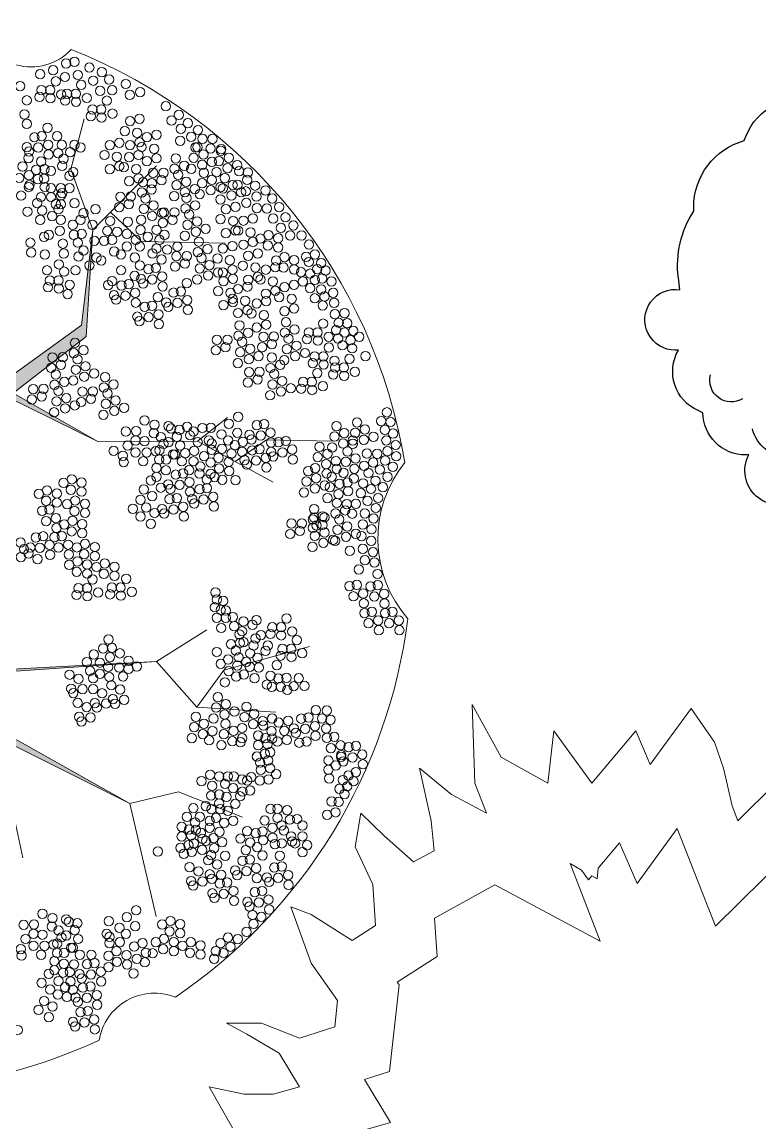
# Model space of a CAD drawing. Header units: millimetres. Extents: x 38613 to 88834, y 14193 to 29607.
# Drawn here: x 40602 to 41826, y 26798 to 28623 of the extents above; entities that cross this region are included whole.
import ezdxf

# ---------------------------------------------------------------- set-up
doc = ezdxf.new("R2010")
doc.units = ezdxf.units.MM
doc.layers.add('zelen', color=69, linetype='Continuous')

# ---------------------------------------------------------------- blocks, each defined once
blk = doc.blocks.new('Z_12')
for p, q in [((198.6, 164.5), (101.4, 220.7)), ((166.2, 184.3), (96.8, 174.4)), ((131.5, 181), (110.7, 147.9)), ((-125.4, -86.9), (-113.9, -50.5)), ((-111.5, -113.4), (-139.3, -70.4)), ((154.7, -113.4), (189.4, -80.3)), ((163.9, -149.8), (145.4, -93.5)), ((159.3, -136.5), (126.9, -123.3))]:
    blk.add_line(p, q)
blk.add_lwpolyline([(-12.9, 409.3), (-23.4, 411.8, 0.233912), (-138.6, 384.6, 0.503334), (-197, 337.9), (-202, 341.2, 0.669178), (-275.6, 291.1), (-283.3, 287.8, 0.501791), (-301, 210.9), (-311.2, 210.9, 0.669753), (-344.2, 130.8), (-349.3, 127.4, 0.506877), (-354.3, 27.2), (-362, 13.9, 0.50807), (-329, -59.6), (-331.5, -63, 0.604429), (-290.9, -149.8), (-293.4, -159.8, 0.721665), (-204.6, -216.6), (-204.6, -226.6, 0.571157), (-131, -270.1), (-131, -273.4, 0.58413), (-42.1, -323.5), (-37, -326.8, 0.29945), (95, -326.8), (97.5, -330.2, 0.881287), (201.6, -270.1), (206.7, -273.4, 0.773911), (287.9, -199.9), (293, -199.9, 0.41034), (364.1, -129.8), (371.7, -126.4, 0.446165), (404.7, -26.2), (409.8, -26.2, 1.078884), (402.1, 74), (404.7, 94, 0.178022), (379.3, 204.3), (379.3, 210.9, 0.336876), (295.5, 321.2), (293, 327.8, 0.401413), (173.7, 384.6), (168.6, 391.3, 0.392042), (92.4, 404.7), (87.4, 411.4, 0.518997), (-4, 408)], format="xyb", close=True)
for centre, radius, start, end in [((-3.4, 279.8), 119.8, 307.2011, 352.3009), ((133.8, 269.3), 19.3, 196.6364, 343.3636), ((193.3, 244.4), 45.3, 154.7784, 305.3166), ((285.8, 147), 89.8, 137.6158, 203.209), ((65.5, 140.3), 44.2, 329.9007, 85.4842), ((147.7, 28), 100.3, 56.3805, 116.0143), ((0, 0), 31.5, 206.6201, 310.304), ((-166.3, -52.2), 28.8, 239.3789, 31.1177), ((-116, -19.2), 31.4, 215.1672, 317.0471), ((-63.7, -47.8), 30.2, 166.1806, 284.8346), ((122.5, -68.1), 29.6, 255.9127, 21.7324), ((170.9, -52.3), 21.4, 193.1088, 346.8912), ((212.3, -76.7), 28.4, 136.4013, 289.6309), ((316.7, -76.1), 35.9, 238.8912, 14.5226), ((-227, -104), 55.9, 151.0951, 264.9167), ((-179.1, -113.4), 36.4, 326.9926, 92.917), ((-260.8, -20.2), 212.5, 329.9502, 344.4972), ((33.6, -46.5), 50.3, 227.4798, 327.3238), ((-10.7, -82), 36.3, 210.0333, 316.9232), ((82.3, -126.8), 44.6, 305.7896, 42.2257), ((231.6, -141.5), 39.3, 104.3993, 213.1112), ((-110.6, -152.8), 42.7, 37.7844, 152.7504), ((-35.8, -151.2), 22.6, 184.6947, 318.1365), ((153.5, -232.1), 82.5, 56.8511, 123.1489), ((217.4, -139.4), 66.8, 273.7672, 345.2386), ((-145.4, -180.4), 32.7, 160.7898, 297.9907), ((23.1, -156.8), 43.1, 192.6971, 322.8693), ((-83.3, -216.1), 47.2, 171.6823, 330.9212), ((117.6, -176.4), 60.6, 229.5022, 327.1741), ((66.4, -222.3), 67, 223.9191, 330.2475), ((2.7, -241.5), 62.2, 220.7316, 293.3103)]:
    blk.add_arc(centre, radius, start, end)
blk = doc.blocks.new('7897')
at = {"layer": 'zelen', "linetype": 'Continuous', "lineweight": 13}
blk.add_hatch(color=256, dxfattribs=at).paths.add_polyline_path([(34.8, 6.7), (34.8, -188.9), (83.1, -253.2), (61.7, -478.2), (106.1, -230.2), (237.4, -279.6), (107.2, -223.7), (64.3, -178.2), (77.7, 60.3), (136.7, 97.8), (340.4, 170.1), (514.7, 397.9), (316.3, 188.9), (32.2, 95.1), (-45.6, 97.8), (-118.4, 225.8), (-39.3, 412.6), (-123.3, 234.4), (-262.7, 341.6), (-388.7, 432.7), (-407.4, 590.8), (-396.7, 413.9), (-275.5, 320.2), (-415.6, 239.8), (-266.7, 313.5), (-136.7, 213), (-64.3, 57.6), (-67, 28.1), (-262.7, -138), (-273.4, -250.5), (-469.1, -360.3), (-254.7, -253.2), (-241.2, -151.4), (-34.8, -6.7)])
at = {"layer": 'zelen', "lineweight": 13}
blk.add_hatch(color=256, dxfattribs=at).paths.add_polyline_path([(-262.7, -138), (-513.2, -125.1), (-263.1, -141.7)])
for p, q in [((-371, 691.1), (-393.3, 774.7)), ((-407.4, 590.8), (-513.2, 696.7)), ((-407.4, 590.8), (-371, 691.1)), ((-436.6, 620), (-488.1, 571.3)), ((-407.4, 590.8), (-396.7, 413.9)), ((-388.7, 432.7), (-407.4, 590.8)), ((-488.1, 571.3), (-627.4, 568.6)), ((-262.7, 341.6), (-388.7, 432.7)), ((-396.7, 413.9), (-275.5, 320.2)), ((-415.6, 239.8), (-275.5, 320.2)), ((-266.7, 313.5), (-415.6, 239.8)), ((-695.4, 242.5), (-806.2, 240.6)), ((-581, 240.6), (-706.5, 172.4)), ((-643.7, 206.5), (-695.4, 242.5)), ((-415.6, 239.8), (-581, 240.6)), ((-513.2, -125.1), (-596.8, -72.2)), ((-624.6, -139), (-766.8, -100)), ((-513.2, -125.1), (-580.1, -200.3)), ((-513.2, -125.1), (-263.1, -141.7)), ((-262.7, -138), (-513.2, -125.1)), ((-580.1, -200.3), (-624.6, -139)), ((-580.1, -200.3), (-711.1, -208.7)), ((-273.4, -250.5), (-469.1, -360.3)), ((-469.1, -360.3), (-254.7, -253.2)), ((-549.7, -341.1), (-655.5, -382.9)), ((-469.1, -360.3), (-549.7, -341.1)), ((-469.1, -360.3), (-512.8, -547.6)), ((-276.7, -380.4), (-291.8, -450.1))]:
    blk.add_line(p, q, dxfattribs=at)
at = {"layer": 'zelen', "color": 22, "lineweight": 5}
blk.add_line((-581, 240.6), (-630.8, 279.4), dxfattribs=at)
at = {"layer": 'zelen', "lineweight": 5}
for centre in [(-377.2, 869.1), (-422.4, 852.3), (-401.8, 859.7), (-363.2, 866.6), (-341.7, 855.3), (-462.2, 832.5), (-434.6, 840), (-408.3, 838), (-382.9, 847.4), (-361.4, 844.1), (-346.1, 836.9), (-485.9, 819.1), (-468.8, 814.4), (-439.4, 822.1), (-419.7, 821), (-388.4, 831), (-379.2, 816.4), (-364.8, 816.4), (-355.3, 815.2), (-336.9, 822.3), (-322.4, 822.3), (-430.8, 804.9), (-397.6, 809.3), (-379.7, 802.9), (-361.7, 805.1), (-337.3, 808.9), (-440, 783.3), (-421.6, 790.4), (-407.2, 790.4), (-404.1, 779.1), (-422, 776.9), (-632.9, 710.2), (-619.7, 721.8), (-616.7, 704.6), (-590.9, 715.6), (-574.7, 710), (-545, 709.1), (-647, 698.1), (-630.9, 693), (-612.7, 686.4), (-605, 703.4), (-588.9, 698.4), (-570.7, 691.8), (-559.1, 697), (-542.9, 692), (-626.2, 676.6), (-604.9, 673.6), (-591.7, 685.2), (-588.7, 668), (-562.4, 670.3), (-549.2, 681.9), (-524.7, 685.4), (-521.6, 672.9), (-507.5, 685), (-505.4, 667.9), (-490.7, 669.7), (-639.4, 665), (-623.2, 659.4), (-619, 661.5), (-602.9, 656.4), (-584.7, 649.9), (-576.5, 658.2), (-560.3, 653.2), (-546.2, 664.8), (-504.9, 657.6), (-488.7, 652.6), (-637.3, 647.8), (-619.1, 641.2), (-563, 643.5), (-542.2, 646.6), (-495, 642.5), (-470.5, 646), (-453.2, 645.6), (-451.2, 628.5), (-775.8, 549.9), (-761.4, 546.1), (-634.9, 540.3), (-793.2, 523.1), (-786.3, 535.6), (-779.5, 525.6), (-765.8, 537.4), (-638.9, 524.7), (-600.9, 532.2), (-584.7, 526.7), (-803.1, 505.1), (-787.6, 510.1), (-775.8, 507.6), (-767.7, 518.1), (-752.7, 520.6), (-623.1, 520), (-615.1, 520.1), (-598.9, 515.1), (-580.7, 508.5), (-767.7, 493.9), (-563.3, 502.5), (-553.7, 488.5), (-824.8, 452.7), (-829.2, 435.9), (-815.1, 436.8), (-727.8, 437.5), (-849.2, 413.5), (-839.4, 423.1), (-824.8, 420.5), (-810.7, 424.5), (-741.9, 425.4), (-725.8, 420.3), (-707.6, 413.8), (-690.3, 413.4), (-664.9, 420.1), (-648.8, 415.1), (-834.9, 407.7), (-814.2, 410.8), (-745.2, 398.7), (-732, 410.3), (-704.4, 401.3), (-688.3, 396.2), (-655.1, 405.1), (-630.6, 408.5), (-627.4, 396), (-613.3, 408.2), (-378, 403.3), (-743.2, 381.5), (-729, 393.1), (-704.2, 378.9), (-682.3, 381.3), (-668.2, 393.4), (-666.2, 376.3), (-652, 387.9), (-611.3, 391), (-392.2, 391.2), (-382.3, 376.1), (-376, 386.1), (-357.8, 379.6), (-340.5, 379.2), (-725, 374.9), (-718.3, 366.8), (-702.1, 361.7), (-648, 369.7), (-395.4, 364.5), (-379.2, 358.9), (-354.7, 367.1), (-338.5, 362.1), (-721.6, 340.1), (-708.4, 351.7), (-684, 355.2), (-680.8, 342.7), (-666.7, 354.8), (-427.8, 346.6), (-409.6, 352.4), (-393.4, 347.3), (-375.2, 340.8), (-346.2, 350.8), (-735.7, 328), (-719.5, 322.9), (-705.4, 334.5), (-664.6, 337.6), (-442, 334.5), (-425.8, 329.4), (-407.6, 322.9), (-390.3, 322.5), (-360.3, 338.6), (-350.4, 323.6), (-344.1, 333.6), (-326, 327), (-308.7, 326.7), (-701.4, 316.4), (-445.2, 307.8), (-432.1, 319.4), (-404.5, 310.4), (-388.3, 305.3), (-363.6, 311.9), (-347.4, 306.4), (-322.8, 314.5), (-306.6, 309.5), (-459.4, 295.7), (-443.2, 290.6), (-429, 302.2), (-377.7, 299.8), (-361.5, 294.8), (-343.4, 288.2), (-425, 284), (-811.3, 265.3), (-808.3, 248.1), (-804.2, 230), (-783.3, 231.1), (-796.5, 219.5), (-780.3, 214), (-810.6, 207.4), (-794.4, 202.4), (-776.3, 195.8), (-764.7, 190.8), (-775.8, 162), (-761.6, 173.6), (-757.6, 155.4), (-811.9, 137.9), (-809.9, 120.7), (-774.3, 127.8), (-791.7, 114.1), (-788.4, 115.6), (-774.4, 113.8), (-772.3, 110.6), (-754.1, 104), (-736.8, 103.7), (-813.1, 93.5), (-791.7, 88.9), (-788.5, 101.6), (-778.5, 100.6), (-772.4, 96.6), (-750.9, 91.5), (-734.8, 86.5), (-809.1, 75.3), (-805.8, 76.8), (-789.7, 71.8), (-775.5, 83.4), (-771.5, 65.2), (-614.9, -184.1), (-662.1, -199.8), (-642.2, -207.8), (-628, -195.7), (-611.9, -201.3), (-689.3, -223.5), (-675.2, -211.4), (-659, -217), (-626, -212.9), (-607.8, -219.4), (-578.5, -216.5), (-673.2, -228.6), (-655, -235.1), (-640.8, -239.9), (-627.7, -228.3), (-605.8, -240.2), (-591.7, -228.1), (-575.5, -233.7), (-655, -252), (-652.2, -258.7), (-638.8, -257.1), (-624.6, -245.4), (-589.7, -245.3), (-571.5, -251.8), (-620.6, -263.6), (-686.9, -548.2), (-672.4, -545.1), (-674.1, -559.9), (-662.4, -573), (-647.8, -585), (-631.6, -582.4), (-635.6, -597.6), (-624.2, -608.1), (-619.3, -591.9), (-611.3, -604.8), (-608.7, -617.7), (-369.4, -639.5), (-370.6, -655.5), (-374.4, -669)]:
    blk.add_circle(centre, 7.74, dxfattribs=at)
at = {"layer": 'zelen', "color": 86, "lineweight": 5, "true_color": 0x228a00}
for centre in [(-320.3, 848.7), (-287.1, 828.9), (-528.4, 795.7), (-319.3, 811.1), (-298.1, 805.4), (-550.3, 781.2), (-294.2, 782.1), (-565.2, 767.5), (-538, 771.8), (-485, 774.8), (-469.2, 771), (-298.1, 766.4), (-606, 741.4), (-589.3, 741.4), (-581.9, 756.2), (-570.5, 744.7), (-553.4, 758.1), (-513, 748.3), (-497.2, 744.5), (-481, 751.5), (-460.4, 754.5), (-620.4, 724.6), (-602.9, 725.7), (-581, 727.9), (-577.7, 727.2), (-552.5, 738.3), (-509.1, 725), (-488.5, 728), (-485, 735.8), (-469.2, 731.2), (-451.5, 735.1), (-435.7, 731.3), (-387.3, 727.4), (-377.2, 731.5), (-298.3, 727.9), (-513, 709.3), (-497.2, 704.7), (-483.4, 714.8), (-467.6, 711), (-447.5, 711.8), (-426.9, 714.8), (-301.8, 720.5), (-300.9, 709.6), (-664.7, 685.9), (-650.2, 687.8), (-479.5, 691.5), (-458.9, 694.5), (-451.5, 696.1), (-435.7, 691.4), (-375, 686.4), (-291.2, 695.6), (-663.4, 673.5), (-467.6, 671.2), (-301.7, 681.3), (-285.5, 676.7), (-694, 656), (-676.5, 663.9), (-661.2, 654.6), (-653.5, 652.9), (-356.6, 651.6), (-302.6, 665.1), (-301.4, 661.7), (-705, 642.8), (-678.7, 645.8), (-662, 635.6), (-577.2, 631.3), (-467.4, 633.5), (-377.2, 634.8), (-354.4, 647.4), (-354.4, 633.2), (-346.1, 633.2), (-338.2, 645.2), (-288.7, 647.4), (-716.4, 628.5), (-696.2, 626.3), (-679.6, 626.8), (-643.9, 628.8), (-628.1, 624.9), (-567.3, 616.3), (-561, 626.3), (-542.8, 619.7), (-525.5, 619.4), (-522.3, 618.8), (-508.1, 630.9), (-506.1, 613.7), (-492, 625.4), (-411.8, 624.9), (-392.1, 618.3), (-350.5, 624.9), (-340, 613.4), (-323.8, 622.7), (-299.2, 620.8), (-740, 598), (-726.9, 611.5), (-706.3, 609.3), (-673, 609.7), (-657.2, 605.9), (-640, 605.4), (-619.4, 608.5), (-580.4, 604.6), (-564.3, 599.1), (-539.7, 607.2), (-523.5, 602.2), (-487.9, 607.2), (-465.7, 603.8), (-436.4, 605.4), (-407, 598.8), (-387.3, 607.1), (-374.2, 598.8), (-354.4, 607.1), (-320.3, 607.1), (-753.6, 581.5), (-734.8, 581.5), (-719.4, 593.9), (-715, 576.7), (-698.8, 581.9), (-669, 586.4), (-648.4, 589.4), (-643.9, 589.8), (-628.1, 585.1), (-594.6, 592.5), (-578.4, 587.5), (-560.2, 580.9), (-526.2, 582.4), (-513.1, 590.6), (-498.6, 579.1), (-486.8, 590.6), (-464, 584), (-447.8, 587.3), (-431.6, 589), (-389.1, 584), (-375.9, 582.4), (-352.7, 589), (-334.7, 582.4), (-326.8, 579.1), (-765.9, 566.2), (-715, 561.6), (-697.5, 564.6), (-685.3, 576.1), (-673, 570.8), (-657.2, 566.1), (-638.9, 563.7), (-623.1, 559.8), (-597.7, 558.9), (-583.5, 571.1), (-547.7, 562.9), (-517.9, 574.1), (-513.1, 559.6), (-485.5, 562.9), (-478.9, 574.1), (-464, 562.9), (-439.4, 574.1), (-426.3, 572.7), (-410.1, 572.7), (-382.5, 569.5), (-357.9, 567.8), (-304, 569.5), (-681, 551.6), (-665.2, 547.8), (-614.3, 543.3), (-587.8, 543.9), (-581.5, 553.9), (-563.3, 547.3), (-546, 547), (-531, 557.9), (-521.6, 541.5), (-506.5, 551.3), (-477.1, 544.7), (-454.3, 549.7), (-442.9, 554.6), (-421.5, 540.1), (-413.6, 544.7), (-392.1, 556.3), (-383.8, 546.4), (-359.3, 551.3), (-328.1, 549.7), (-305.4, 553), (-723.8, 528.2), (-710.1, 528.6), (-694.3, 524.7), (-677, 528.3), (-656.4, 531.3), (-560.2, 534.8), (-544, 529.8), (-511.9, 527.5), (-499.7, 525.5), (-485.5, 531.8), (-454.3, 523.6), (-401.8, 531.8), (-379, 523.6), (-351.4, 533.5), (-331.6, 523.6), (-755.8, 505.1), (-706.1, 505.2), (-685.5, 508.3), (-681, 512.6), (-665.2, 508), (-639.9, 509.6), (-624.1, 505.7), (-522.5, 513.2), (-506.2, 508.5), (-487.4, 509.3), (-476.9, 514.5), (-439.4, 505.7), (-360, 521.4), (-350.8, 506.8), (-336.3, 506.8), (-741.1, 499.5), (-725.4, 495.7), (-710.1, 489.6), (-663.9, 496.5), (-648.2, 492.7), (-635.9, 486.2), (-615.3, 489.2), (-523.3, 497), (-490.9, 501.9), (-467.2, 500.5), (-455, 498.6), (-432.9, 499.1), (-369.2, 499.7), (-351.2, 493.4), (-333.2, 495.6), (-737.2, 476.2), (-716.6, 479.2), (-695, 472.5), (-694.3, 484.9), (-679.2, 468.6), (-660, 473.2), (-639.9, 470.6), (-639.4, 476.2), (-461.5, 481.6), (-442.7, 482.4), (-365.8, 484.3), (-741.1, 460.5), (-725.4, 455.9), (-691.1, 449.1), (-670.5, 452.2), (-663.9, 457.5), (-648.2, 452.9), (-624.1, 465.9), (-789.3, 435.2), (-695, 433.5), (-650.8, 432.3), (-798.5, 413.5), (-780.1, 420.6), (-765.7, 420.6), (-837.7, 394.3), (-821.3, 399.3), (-798.9, 395.5), (-780.6, 407.2), (-762.6, 409.4), (-859.4, 381.5), (-832.9, 376.9), (-789.7, 380.9), (-775.3, 380.9), (-759.3, 386.6), (-823.7, 362.3), (-809.2, 362.3), (-808.1, 373.8), (-790.2, 367.5), (-772.2, 369.7), (-842.1, 355.2), (-824.1, 348.9), (-806.2, 351.1), (-779.7, 353.2), (-788.9, 331.5), (-771, 325.2), (-770.5, 338.7), (-756.1, 338.7), (-753, 327.4), (-895, 288.2), (-901.2, 272.2), (-885.6, 273.7), (-845.5, 271.5), (-648.5, 280.6), (-633.1, 269.3), (-510, 267.6), (-493.3, 274.8), (-905.4, 253), (-891.8, 259.1), (-872.8, 247.8), (-858.6, 259.9), (-842.5, 254.4), (-824.4, 253.7), (-647.1, 254.2), (-620.9, 251.7), (-603.3, 262.7), (-589.3, 262.2), (-574.4, 256.4), (-568.7, 250.1), (-563.9, 264.1), (-551.2, 259.1), (-537.2, 261.3), (-532.8, 265.4), (-508.7, 253.6), (-479.3, 257.2), (-909.6, 234.1), (-894.1, 241.7), (-856.6, 242.7), (-838.6, 241.6), (-838.4, 236.2), (-822.4, 236.5), (-631.8, 241.6), (-604.6, 236.6), (-599.8, 241.6), (-581.4, 238.8), (-552.5, 233), (-546.8, 247.6), (-532.8, 238.8), (-524.9, 235.8), (-520.1, 247.3), (-493.3, 240.2), (-478.4, 241.6), (-465.3, 233), (-910.6, 215.3), (-896, 223.8), (-879, 219.6), (-861.9, 219.9), (-843.1, 211.8), (-829.9, 223.4), (-621.7, 227.8), (-616, 213), (-604.6, 226.2), (-591.9, 215.5), (-575.7, 224.3), (-560.8, 220.4), (-543.7, 218.5), (-540.7, 218.5), (-517.9, 225.4), (-511.7, 224), (-496.8, 221.8), (-478.4, 221.8), (-457.4, 216.3), (-442.1, 224.3), (-904.9, 197.9), (-892.2, 208.3), (-883.3, 193.2), (-872.5, 205), (-857.2, 199.6), (-841.1, 194.6), (-826.9, 206.2), (-632.7, 206.1), (-616.9, 195.1), (-602.9, 205), (-585.8, 198.6), (-574.4, 207), (-555.1, 207), (-529.3, 210), (-517.4, 210), (-513.1, 196.2), (-491.1, 207), (-458.7, 205.6), (-896, 181.5), (-876.2, 174.9), (-864.5, 187.6), (-840.1, 178.7), (-822.9, 188), (-644.1, 175.9), (-633.6, 190.8), (-622.2, 176.5), (-609.5, 180.9), (-602.9, 186.4), (-596.3, 176.7), (-584.3, 186.6), (-528.8, 192.1), (-513.1, 181.4), (-503.9, 175.4), (-372.6, 177.1), (-888.5, 164), (-868.7, 161.1), (-855.5, 170.5), (-830.8, 157.7), (-829.7, 171.8), (-816.7, 169.8), (-520.1, 163.3), (-492, 160.3), (-388.9, 171.8), (-388.9, 156.7), (-371.3, 159.8), (-359.1, 171.3), (-331.6, 158.8), (-880.5, 146.2), (-863, 141.3), (-851.7, 154), (-814.6, 152.7), (-506, 149.3), (-486.8, 143.2), (-378.3, 141.8), (-347.9, 153.6), (-347.9, 138.5), (-330.3, 141.5), (-318.1, 153.1), (-876.7, 129.6), (-858.3, 120.6), (-843.7, 136.5), (-837.7, 120.2), (-828.8, 136), (-826, 125.7), (-510, 121.3), (-496, 130.3), (-474.1, 128.4), (-394.6, 136.5), (-394.6, 121.4), (-377, 124.5), (-364.8, 136), (-872.9, 112.2), (-855, 102.3), (-816.2, 110.7), (-503.9, 103.4), (-486.8, 115.5), (-390, 103), (-373.8, 108.2), (-360.2, 102.4), (-869.6, 94.3), (-843.4, 86.9), (-829.3, 99), (-390, 87.8), (-372.5, 90.9), (-869.1, 75), (-853.1, 83), (-827.3, 81.9), (-394.6, 70.2), (-366.7, 68.8), (-356.2, 83.1), (-313, 80.7), (-287.8, 72.4), (-872, 56.6), (-855, 61.8), (-833.5, 58.4), (-410.9, 65), (-410.9, 49.9), (-393.3, 52.9), (-381.1, 64.4), (-367.6, 52.6), (-304, 64.2), (-301, 54.3), (-293.5, 61.4), (-288.3, 48.2), (-874.4, 39.3), (-858.6, 43), (-443.5, 32.3), (-427.3, 37.6), (-413.7, 31.8), (-398.3, 35.9), (-382.1, 41.1), (-368.5, 35.3), (-315.9, 44.9), (-879.6, 20.2), (-848.4, 27.7), (-462.9, 12.3), (-443.5, 17.2), (-426, 20.3), (-407.2, 11.2), (-398.3, 20.8), (-380.8, 23.8), (-879.9, 1.6), (-867.7, -0.3), (-845.3, 2.1), (-833, 0.2), (-453.7, -2.2), (-439.2, -2.2), (-398, -3.3), (-383.6, -3.3), (-623.5, -24.3), (-613, -22.1), (-610.8, -10.3), (-472.1, -9.3), (-454.1, -15.7), (-436.1, -13.5), (-416.4, -10.5), (-398.5, -16.8), (-380.5, -14.6), (-627.9, -40.5), (-619.5, -39.4), (-609.9, -35), (-728.8, -53.5), (-678.7, -56.4), (-657.2, -58.6), (-639.7, -51.2), (-627.9, -52.3), (-613, -52.3), (-738, -75.2), (-719.6, -68), (-705.1, -68), (-702, -79.3), (-672.1, -64.1), (-655, -74.8), (-650.7, -80), (-641.9, -66.3), (-620.4, -69.3), (-745.6, -89.4), (-720, -81.5), (-697.5, -98.4), (-686.1, -81.1), (-677.4, -86.6), (-673.9, -98.4), (-657.2, -92.9), (-651.5, -94), (-636.6, -96.2), (-754.8, -111.1), (-736.4, -103.9), (-721.9, -103.9), (-718.9, -115.2), (-694, -107.2), (-668.2, -111.3), (-644.5, -106.7), (-613, -109.1), (-736.8, -117.4), (-712.4, -130.8), (-682.6, -134.9), (-680.4, -118.7), (-667.7, -133.6), (-662, -125.6), (-649.3, -117.9), (-647.1, -131.4), (-631.8, -121.5), (-619.5, -128.9), (-748.8, -152.5), (-728.6, -152), (-715.1, -153.1), (-701.9, -148.4), (-675.6, -152.5), (-658.1, -146.5), (-645.4, -149.8), (-632.7, -141), (-758.4, -165.4), (-740.5, -166), (-719, -166.8), (-704.1, -166.8), (-696.2, -163.2), (-626.6, -159.4), (-730, -172), (-704.7, -252.7), (-697.3, -262), (-693.8, -251.9), (-681.5, -247.5), (-701.6, -275.2), (-692.9, -278), (-681.5, -263.7), (-810.3, -297.2), (-798, -288.7), (-698.1, -288.9), (-685, -292.5), (-679.7, -282.4), (-679.5, -282.5), (-843.6, -308.2), (-831.3, -313.9), (-798, -304.3), (-711.7, -311.5), (-701.6, -301.9), (-685.9, -304.6), (-670.1, -316.4), (-641.2, -315.3), (-631.5, -315.3), (-617.1, -315.3), (-602.2, -312.6), (-839.7, -323.3), (-829.2, -331.8), (-822.1, -321.4), (-816.4, -335.9), (-799.4, -318.6), (-699, -320.3), (-684.6, -322.2), (-663.5, -322.2), (-654.8, -320.3), (-640.3, -334.8), (-626.7, -327.9), (-605.2, -331), (-587.7, -323), (-824.8, -344.7), (-668.3, -338.7), (-655.6, -340.6), (-651.7, -348.3), (-629.3, -349.4), (-617.1, -345.5), (-603.5, -347.2), (-815.1, -357.6), (-803.3, -357.1), (-729.7, -371.3), (-713.5, -368.9), (-702.1, -369.1), (-643.8, -360.9), (-617.1, -360.1), (-809.9, -374.9), (-795.9, -379), (-746.3, -385.9), (-734.1, -387), (-713.5, -384.2), (-692.4, -388.4), (-563.6, -382.3), (-755.1, -396.6), (-724.4, -404.8), (-720.5, -396.6), (-705.6, -400.7), (-567.1, -403.2), (-554.8, -398.8), (-755.1, -414.7), (-742.8, -426.3), (-738, -423), (-736.3, -414.7), (-720.9, -426.3), (-575, -426.5), (-570.6, -413.3), (-554.8, -415), (-763, -429.3), (-755.1, -441.1), (-571.5, -440.3), (-566.2, -429.3), (-558.4, -443.8), (-553.1, -433.7), (-515.4, -439.7), (-717.4, -446.9), (-536.2, -555), (-479.2, -537.3), (-463.8, -548.6), (-434, -555.2), (-363.5, -552.4), (-340.7, -550.2), (-324.1, -543.1), (-552.4, -560.2), (-534.9, -572.3), (-522.6, -560.7), (-477.9, -563.7), (-451.6, -566.2), (-381.9, -558.8), (-377.5, -570.3), (-367.9, -556.6), (-350.8, -570.6), (-339.4, -564.2), (-310, -560.7), (-292.9, -561.5), (-569.9, -590.3), (-552.4, -575.3), (-541.7, -589.8), (-525.5, -584.6), (-462.5, -576.3), (-452.4, -590.1), (-435.4, -581.3), (-435.4, -591.7), (-430.5, -576.3), (-383.2, -584.8), (-363.5, -579.1), (-355.6, -582.1), (-324.1, -577.7), (-309.2, -576.3), (-296, -584.8), (-586.1, -595.5), (-568.6, -607.6), (-556.3, -596.1), (-541.7, -604.9), (-524.2, -601.9), (-476.1, -597.5), (-446.7, -604.9), (-374.4, -599.4), (-371.4, -599.4), (-360, -607.9), (-348.6, -592.5), (-348.2, -607.9), (-342.5, -593.9), (-327.6, -596.1), (-309.2, -596.1), (-288.1, -601.6), (-586.1, -610.6), (-480.7, -617.9), (-464.3, -627.1), (-463.4, -611.8), (-447.6, -622.7), (-405.1, -610.9), (-397.9, -626.7), (-385.8, -610.9), (-376.4, -626.9), (-359.5, -625.8), (-343.8, -621.6), (-321.9, -610.9), (-289.4, -612.3), (-358.3, -640.7), (-343.8, -636.5), (-334.6, -642.5), (-350.8, -654.6), (-322.7, -657.6), (-364.5, -680.9), (-361.5, -664.9), (-349.6, -676.8), (-336.8, -668.6), (-340.7, -696.6), (-326.7, -687.6), (-334.6, -714.5), (-317.5, -702.4), (-283.2, -735.7)]:
    blk.add_circle(centre, 7.74, dxfattribs=at)
at = {"layer": 'zelen', "color": 98, "lineweight": 5, "true_color": 0x004200}
for centre in [(-332.5, 760), (-541.4, 486.6), (-477.8, 486.2), (-564.2, 474.3), (-548, 469.6), (-529.1, 470.4), (-515.5, 478.9), (-478.6, 470), (-446.2, 475), (-565.1, 458.1), (-532.7, 463), (-516.3, 450.6), (-505.8, 464.9), (-493.5, 463), (-517.2, 434.4), (-500.1, 446), (-484.8, 439.4), (-481.3, 446.8), (-691.6, 268.8), (-679.4, 266.9), (-702.2, 254.5), (-685.9, 249.8), (-667.1, 250.7), (-727.7, 240.7), (-715.4, 238.7), (-703, 238.3), (-670.6, 243.2), (-738.2, 226.4), (-722, 221.7), (-706.6, 215.1), (-703.1, 222.5), (-694.3, 212.9), (-683.8, 227.2), (-671.5, 225.2), (-739.1, 210.2), (-695.2, 196.7), (-678.1, 208.2), (-662.7, 201.6), (-659.2, 209), (-557.2, 186.9), (-544.9, 184.9), (-596.8, 162.6), (-584.5, 160.7), (-567.7, 172.6), (-551.5, 167.9), (-536.2, 161.3), (-532.6, 168.7), (-607.3, 148.3), (-591.1, 143.7), (-572.2, 144.5), (-568.6, 156.4), (-547, 146), (-534.7, 144.1), (-608.2, 132.1), (-575.7, 137.1), (-557.5, 131.7), (-541.3, 127.1), (-525.9, 120.5), (-522.4, 127.9), (-335.8, 127), (-323.6, 125), (-558.4, 115.5), (-346.3, 112.7), (-330.1, 108), (-347.2, 96.5), (-344, 81.1), (-335.8, 68.4), (-325.3, 82.7), (-350.5, 64.1), (-336.7, 52.2), (-319.6, 63.7), (-890.5, -12.7), (-874.2, -17.3), (-855.8, -12.2), (-839.6, -16.8), (-904.3, -42.5), (-891.3, -28.9), (-870.2, -42.5), (-856.7, -28.4), (-914.8, -56.8), (-898.6, -61.5), (-892, -44.5), (-880.7, -56.8), (-864.5, -61.5), (-857.9, -44.5), (-915.7, -73), (-881.6, -73), (-383.9, -153.7), (-369, -146.7), (-453.1, -171.3), (-438.2, -164.3), (-408, -170.5), (-390.5, -170.7), (-371.7, -169.9), (-459.7, -188.3), (-440.8, -187.5), (-422.9, -177.6), (-375.2, -177.3), (-444.4, -194.9), (-429.5, -194.6), (-414.2, -201.2), (-410.7, -193.8), (-397.3, -200.5), (-382.4, -193.5), (-765.3, -217.6), (-403.9, -217.5), (-388.6, -224.1), (-385, -216.7), (-759.6, -236.6), (-807.9, -249.5), (-795.6, -251.5), (-776.7, -248.1), (-762, -257.5), (-854.3, -279.1), (-843.8, -264.8), (-831.5, -266.7), (-819.3, -280), (-818.4, -263.8), (-802.2, -268.5), (-855.2, -295.3), (-838.1, -283.8), (-822.7, -290.4), (-819.2, -282.9), (-655.7, -455.2), (-613.7, -461.4), (-731.2, -478.9), (-720.7, -464.6), (-708.4, -466.5), (-678.4, -467.6), (-662.2, -472.3), (-646.9, -478.9), (-643.4, -471.4), (-620.2, -478.4), (-601.4, -477.6), (-582.8, -472.7), (-567.9, -465.7), (-732.1, -495.1), (-715, -483.6), (-699.7, -490.2), (-696.2, -482.7), (-679.3, -483.8), (-630.2, -491), (-618, -492.9), (-604.9, -485), (-589.4, -489.7), (-574, -496.3), (-570.5, -488.9), (-688.3, -505.3), (-676, -507.2), (-640.7, -505.3), (-624.5, -509.9), (-609.2, -516.5), (-605.7, -509.1), (-699.7, -535.8), (-698.8, -519.6), (-682.6, -524.3), (-667.2, -530.8), (-663.7, -523.4), (-641.6, -521.5), (-410.2, -624.8), (-420.7, -639), (-404.5, -643.7), (-385.6, -642.9), (-421.6, -655.3), (-403.5, -663.6), (-389.1, -650.3), (-414, -677.8), (-397.8, -682.5), (-391.2, -665.5), (-379, -681.7), (-414.9, -694), (-382.5, -689.1), (-409.8, -718.4), (-399.3, -704.2), (-387, -706.1), (-410.7, -734.6), (-393.6, -723.1), (-378.2, -729.7), (-374.7, -722.3)]:
    blk.add_circle(centre, 7.74, dxfattribs=at)
at = {"layer": 'zelen', "color": 108, "lineweight": 5}
for centre in [(-348.3, 745.8), (-322.8, 746), (-310.6, 744.1), (-356.1, 731.5), (-333.4, 731.7), (-317.1, 727.1), (-370, 719.4), (-359.1, 708.6), (-350.1, 717.6), (-334.2, 715.5), (-356.6, 696.6), (-338.2, 688.4), (-327.3, 691.2), (-321.8, 703.8), (-313.7, 690.3), (-368.9, 680.1), (-326.7, 675.5), (-316.4, 674.9), (-368.9, 659.8), (-354.4, 659.8), (-338.2, 659.8), (-327.7, 661.7), (-806.1, 486.3), (-786.3, 492), (-807.5, 469.6), (-791.4, 480), (-775.4, 477.2), (-808.9, 450.9), (-788.6, 465.4), (-656.4, 239.5), (-643, 233.9), (-655, 222.6), (-637.3, 219.8), (-811.8, 194.5), (-803.5, 181.4), (-795.2, 186.9), (-777.8, 179.1), (-567.4, 192.3), (-800.5, 164.3), (-792, 167), (-796.5, 146.1), (-433.6, -88.2), (-452.5, -111.3), (-439.3, -102.2), (-424.6, -103.1), (-409.1, -113.4), (-480.3, -133), (-466.9, -123.7), (-451.4, -135), (-436, -117.5), (-432.9, -134), (-419.4, -126.8), (-397.8, -125.8), (-466.9, -137.1), (-457.6, -149.5), (-434.9, -150.5), (-419.4, -145.4), (-408.1, -152.6), (-402.9, -140.2), (-795.4, -206.1), (-777.2, -205.6), (-801.7, -221.5), (-787.5, -219.2), (-753.1, -219.6), (-731.5, -223.1), (-715.6, -226), (-704.8, -219.5), (-794.3, -235.7), (-775.9, -231.9), (-744.3, -243.2), (-740.8, -235.8), (-725, -239.7), (-749.8, -259.4), (-729.3, -254.9), (-713.5, -257.6), (-594.7, -364.5), (-574.2, -367.8), (-611.8, -384.2), (-601.3, -389.1), (-584.9, -382.5), (-688.9, -406.5), (-663.6, -406.3), (-625.4, -392.5), (-617.7, -407.1), (-601.3, -400.5), (-586.8, -409), (-578.1, -404), (-689.8, -421), (-677.5, -409.5), (-668.5, -425.1), (-652.1, -418.5), (-621.8, -424.3), (-607.8, -417.7), (-595.2, -422.1), (-589.5, -418.6), (-680, -432.5), (-661.1, -437.4), (-608.7, -434.1), (-589, -437.2), (-688.9, -446.3), (-667.9, -453.3), (-603.9, -446), (-598.7, -454.4), (-511.9, -590.3), (-506.8, -608.6), (-495.6, -607.7), (-490, -591.9), (-493.7, -623.5), (-474.8, -642)]:
    blk.add_circle(centre, 7.74, dxfattribs=at)
at = {"layer": 'zelen', "color": 246, "lineweight": 5}
for centre in [(-483.4, 675.9), (-647.6, 665.3), (-321.6, 645.2), (-315.4, 635.1), (-741.3, 540.3), (-725.1, 545.5), (-741.3, 525.2), (-711.5, 539.7), (-679.2, 428.8), (-462.2, 256.4), (-703.8, -240.3), (-690.2, -231), (-600.4, -255.4), (-631.5, -372.4), (-618.8, -369.7), (-604.4, -369.7), (-640.3, -388.9), (-577.2, -391.7), (-705.6, -416.9), (-709.5, -427.6), (-627.1, -446.9), (-433.6, -612.9), (-433.6, -631.5)]:
    blk.add_circle(centre, 7.74, dxfattribs=at)
at = {"layer": 'zelen', "lineweight": 15}
for centre, radius, start, end in [((-305.5, 951), 90.2, 222.8449, 349.9038), ((-43.3, 58.6), 893.6, 111.5576, 170.5556), ((-1081.1, 78.6), 201.1, 318.7723, 39.0179), ((-43.3, 58.6), 893.6, 187.2345, 235.8911), ((-509.8, -767.8), 93.1, 9.2694, 111.8398), ((-43.3, 58.6), 893.6, 245.2181, 279.7815)]:
    blk.add_arc(centre, radius, start, end, dxfattribs=at)

msp = doc.modelspace()

# ---------------------------------------------------------------- linework, layer by layer
at = {"layer": 'zelen', "lineweight": 0}
for points in [[(40951.2, 26789.5), (40912.5, 26857.8), (40970.6, 26845.4), (41019, 26845.4), (41062.6, 26857.8), (41028.7, 26913.7), (40975.4, 26944.8), (40941.5, 26963.4), (40999.7, 26963.4), (41062.6, 26938.5), (41120.8, 26957.2), (41125.6, 27000.7), (41082, 27062.8), (41048.1, 27155.9), (41082, 27143.5), (41149.8, 27100), (41188.6, 27124.9), (41183.8, 27193.2), (41154.7, 27255.3), (41164.4, 27311.2), (41203.1, 27273.9), (41251.6, 27230.4), (41285.5, 27249.1), (41280.6, 27298.8), (41261.3, 27385.7), (41314.5, 27342.2), (41372.7, 27311.2), (41353.3, 27360.9), (41348.5, 27491.3), (41396.9, 27404.3), (41474.4, 27360.9), (41484.1, 27447.8), (41547.1, 27360.9), (41619.8, 27447.8), (41644, 27391.9), (41711.8, 27485.1)], [(41711.8, 27485.1), (41750.6, 27429.2), (41765.1, 27385.7), (41779.6, 27323.6), (41789.3, 27298.8), (41852.3, 27360.9)], [(41138.3, 26777.1), (41213.6, 26798.6), (41170.4, 26869.8), (41211.5, 26883), (41227.5, 27026.7), (41224.5, 27031), (41290.9, 27073.6), (41286.3, 27137.3), (41386.4, 27192.3), (41561, 27099.1), (41510.9, 27227.7), (41529.8, 27217), (41541.5, 27200.8), (41547, 27207.4), (41555.7, 27202.5), (41557.7, 27220.2), (41592.9, 27262.3), (41622.2, 27194.8), (41688.6, 27286.2), (41752, 27123.8), (41872.2, 27242.4)]]:
    msp.add_lwpolyline(points, dxfattribs=at)

# ---------------------------------------------------------------- block references
at = {"layer": 'zelen', "xscale": -1, "rotation": 359.9999999999994}
msp.add_blockref('7897', (40312.3, 27687.6), dxfattribs=at)
at = {"layer": 'zelen', "lineweight": 0, "xscale": -1, "rotation": 359.9999999999994}
msp.add_blockref('Z_12', (42095.2, 28105), dxfattribs=at)

doc.saveas('drawing.dxf')
